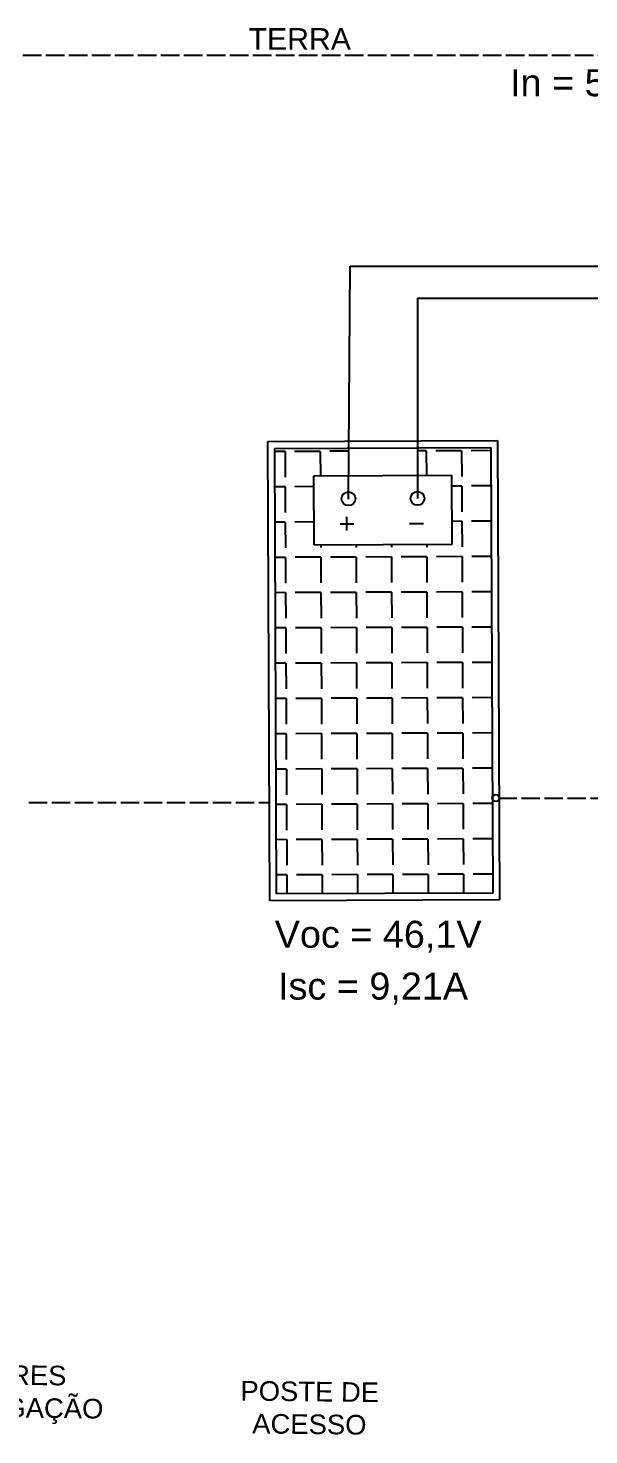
# Model space of a CAD drawing. Header units: millimetres. Extents: x 3165 to 8716, y -1118 to 2802.
# Drawn here: x 4260 to 4625, y 813 to 1732 of the extents above; entities that cross this region are included whole.
import ezdxf

# ---------------------------------------------------------------- set-up
doc = ezdxf.new("R2010")
doc.units = ezdxf.units.MM
doc.linetypes.add('ACAD_ISO02W100', pattern=[15, 12, -3])
doc.layers.add('1', color=7, linetype='Continuous')
doc.layers.add('TERRA', color=3, linetype='ACAD_ISO02W100')
doc.layers.add('TEXTO 1', color=7, linetype='Continuous', lineweight=25)
doc.styles.get("Standard").update_dxf_attribs({"font": 'arial.ttf'})

msp = doc.modelspace()

# ---------------------------------------------------------------- linework, layer by layer
for p, q in [((4468.63, 1423.98), (4469.75, 1576.03)), ((4469.75, 1576.03), (4795.29, 1576.03)), ((4513.74, 1555.33), (4806.02, 1555.33)), ((4513.74, 1555.33), (4513.74, 1424.43))]:
    msp.add_line(p, q)
at = {"layer": '1'}
for p, q in [((4416.1, 1461.6), (4566, 1462.24)), ((4417.38, 1161.8), (4416.1, 1461.6)), ((4566, 1462.24), (4567.28, 1162.44)), ((4420.62, 1457.12), (4561.53, 1457.72)), ((4421.86, 1166.32), (4420.62, 1457.12)), ((4561.53, 1457.72), (4562.76, 1166.92)), ((4446.18, 1439.24), (4536.12, 1439.62)), ((4446.37, 1394.27), (4446.18, 1439.24)), ((4536.31, 1394.65), (4536.12, 1439.62)), ((4463.23, 1407.96), (4472.22, 1407.99)), ((4467.74, 1403.48), (4467.7, 1412.47)), ((4508.59, 1408.15), (4517.59, 1408.19)), ((4446.37, 1394.27), (4536.31, 1394.65)), ((4562.76, 1166.92), (4421.86, 1166.32)), ((4567.28, 1162.44), (4417.38, 1161.8))]:
    msp.add_line(p, q, dxfattribs=at)
at = {"layer": '1', "linetype": 'Continuous'}
for p, q in [((4427.32, 1455.15), (4420.63, 1455.13)), ((4427.32, 1455.15), (4427.39, 1438.4)), ((4450.35, 1455.25), (4433.6, 1455.18)), ((4450.35, 1455.25), (4450.42, 1439.26)), ((4468.6, 1455.33), (4456.64, 1455.28)), ((4519.46, 1455.55), (4513.57, 1455.52)), ((4519.46, 1455.55), (4519.53, 1439.55)), ((4542.49, 1455.64), (4525.74, 1455.57)), ((4542.49, 1455.64), (4542.56, 1438.89)), ((4561.53, 1455.72), (4548.78, 1455.67)), ((4542.59, 1432.61), (4536.15, 1432.58)), ((4542.59, 1432.61), (4542.66, 1415.86)), ((4561.63, 1432.69), (4548.87, 1432.64)), ((4427.42, 1432.12), (4420.73, 1432.09)), ((4427.42, 1432.12), (4427.49, 1415.37)), ((4446.21, 1432.2), (4433.7, 1432.15)), ((4427.51, 1409.08), (4420.83, 1409.06)), ((4427.51, 1409.08), (4427.59, 1392.33)), ((4446.31, 1409.16), (4433.8, 1409.11)), ((4542.69, 1409.57), (4536.25, 1409.55)), ((4542.69, 1409.57), (4542.76, 1392.82)), ((4561.73, 1409.65), (4548.97, 1409.6)), ((4450.61, 1394.29), (4450.62, 1392.43)), ((4473.65, 1394.39), (4473.66, 1392.53)), ((4496.68, 1394.49), (4496.69, 1392.63)), ((4519.72, 1394.58), (4519.73, 1392.72)), ((4561.83, 1386.62), (4549.07, 1386.57)), ((4427.61, 1386.05), (4420.92, 1386.02)), ((4427.61, 1386.05), (4427.68, 1369.3)), ((4450.65, 1386.15), (4433.89, 1386.08)), ((4450.65, 1386.15), (4450.72, 1369.39)), ((4473.68, 1386.25), (4456.93, 1386.17)), ((4473.68, 1386.25), (4473.75, 1369.49)), ((4496.72, 1386.34), (4479.96, 1386.27)), ((4496.72, 1386.34), (4496.79, 1369.59)), ((4519.75, 1386.44), (4503, 1386.37)), ((4519.75, 1386.44), (4519.82, 1369.69)), ((4542.79, 1386.54), (4526.03, 1386.47)), ((4542.79, 1386.54), (4542.86, 1369.79)), ((4427.71, 1363.01), (4421.02, 1362.99)), ((4427.71, 1363.01), (4427.78, 1346.26)), ((4450.74, 1363.11), (4433.99, 1363.04)), ((4450.74, 1363.11), (4450.82, 1346.36)), ((4473.78, 1363.21), (4457.03, 1363.14)), ((4473.78, 1363.21), (4473.85, 1346.46)), ((4496.82, 1363.31), (4480.06, 1363.24)), ((4496.82, 1363.31), (4496.89, 1346.56)), ((4519.85, 1363.41), (4503.1, 1363.33)), ((4519.85, 1363.41), (4519.92, 1346.65)), ((4542.89, 1363.5), (4526.13, 1363.43)), ((4542.89, 1363.5), (4542.96, 1346.75)), ((4561.93, 1363.58), (4549.17, 1363.53)), ((4427.81, 1339.98), (4421.12, 1339.95)), ((4427.81, 1339.98), (4427.88, 1323.23)), ((4450.84, 1340.08), (4434.09, 1340.01)), ((4450.84, 1340.08), (4450.91, 1323.32)), ((4473.88, 1340.17), (4457.13, 1340.1)), ((4473.88, 1340.17), (4473.95, 1323.42)), ((4496.91, 1340.27), (4480.16, 1340.2)), ((4496.91, 1340.27), (4496.98, 1323.52)), ((4519.95, 1340.37), (4503.2, 1340.3)), ((4519.95, 1340.37), (4520.02, 1323.62)), ((4542.98, 1340.47), (4526.23, 1340.4)), ((4542.98, 1340.47), (4543.05, 1323.72)), ((4562.02, 1340.55), (4549.27, 1340.5)), ((4427.91, 1316.94), (4421.22, 1316.92)), ((4427.91, 1316.94), (4427.98, 1300.19)), ((4450.94, 1317.04), (4434.19, 1316.97)), ((4450.94, 1317.04), (4451.01, 1300.29)), ((4473.98, 1317.14), (4457.22, 1317.07)), ((4473.98, 1317.14), (4474.05, 1300.39)), ((4497.01, 1317.24), (4480.26, 1317.17)), ((4497.01, 1317.24), (4497.08, 1300.49)), ((4520.05, 1317.34), (4503.29, 1317.26)), ((4520.05, 1317.34), (4520.12, 1300.58)), ((4543.08, 1317.43), (4526.33, 1317.36)), ((4543.08, 1317.43), (4543.15, 1300.68)), ((4562.12, 1317.51), (4549.36, 1317.46)), ((4428, 1293.91), (4421.32, 1293.88)), ((4428, 1293.91), (4428.07, 1277.16)), ((4451.04, 1294.01), (4434.29, 1293.94)), ((4451.04, 1294.01), (4451.11, 1277.25)), ((4474.07, 1294.1), (4457.32, 1294.03)), ((4474.07, 1294.1), (4474.15, 1277.35)), ((4497.11, 1294.2), (4480.36, 1294.13)), ((4497.11, 1294.2), (4497.18, 1277.45)), ((4520.14, 1294.3), (4503.39, 1294.23)), ((4520.14, 1294.3), (4520.22, 1277.55)), ((4543.18, 1294.4), (4526.43, 1294.33)), ((4543.18, 1294.4), (4543.25, 1277.65)), ((4562.22, 1294.48), (4549.46, 1294.43)), ((4428.1, 1270.87), (4421.41, 1270.85)), ((4428.1, 1270.87), (4428.17, 1254.12)), ((4451.14, 1270.97), (4434.38, 1270.9)), ((4451.14, 1270.97), (4451.21, 1254.22)), ((4474.17, 1271.07), (4457.42, 1271)), ((4474.17, 1271.07), (4474.24, 1254.32)), ((4497.21, 1271.17), (4480.45, 1271.1)), ((4497.21, 1271.17), (4497.28, 1254.41)), ((4520.24, 1271.27), (4503.49, 1271.19)), ((4520.24, 1271.27), (4520.31, 1254.51)), ((4543.28, 1271.36), (4526.52, 1271.29)), ((4543.28, 1271.36), (4543.35, 1254.61)), ((4562.32, 1271.44), (4549.56, 1271.39)), ((4428.2, 1247.84), (4421.51, 1247.81)), ((4428.2, 1247.84), (4428.27, 1231.09)), ((4451.23, 1247.94), (4434.48, 1247.87)), ((4451.23, 1247.94), (4451.31, 1231.18)), ((4474.27, 1248.03), (4457.52, 1247.96)), ((4474.27, 1248.03), (4474.34, 1231.28)), ((4497.3, 1248.13), (4480.55, 1248.06)), ((4497.3, 1248.13), (4497.38, 1231.38)), ((4520.34, 1248.23), (4503.59, 1248.16)), ((4520.34, 1248.23), (4520.41, 1231.48)), ((4543.37, 1248.33), (4526.62, 1248.26)), ((4543.37, 1248.33), (4543.45, 1231.58)), ((4562.42, 1248.41), (4549.66, 1248.36)), ((4428.3, 1224.8), (4421.61, 1224.78)), ((4428.3, 1224.8), (4428.37, 1208.05)), ((4451.33, 1224.9), (4434.58, 1224.83)), ((4451.33, 1224.9), (4451.4, 1208.15)), ((4474.37, 1225), (4457.61, 1224.93)), ((4474.37, 1225), (4474.44, 1208.25)), ((4497.4, 1225.1), (4480.65, 1225.03)), ((4497.4, 1225.1), (4497.47, 1208.34)), ((4520.44, 1225.2), (4503.68, 1225.12)), ((4520.44, 1225.2), (4520.51, 1208.44)), ((4543.47, 1225.29), (4526.72, 1225.22)), ((4543.47, 1225.29), (4543.54, 1208.54)), ((4562.51, 1225.37), (4549.76, 1225.32)), ((4428.4, 1201.77), (4421.71, 1201.74)), ((4428.4, 1201.77), (4428.47, 1185.02)), ((4451.43, 1201.87), (4434.68, 1201.8)), ((4451.43, 1201.87), (4451.5, 1185.11)), ((4474.47, 1201.96), (4457.71, 1201.89)), ((4474.47, 1201.96), (4474.54, 1185.21)), ((4497.5, 1202.06), (4480.75, 1201.99)), ((4497.5, 1202.06), (4497.57, 1185.31)), ((4520.54, 1202.16), (4503.78, 1202.09)), ((4520.54, 1202.16), (4520.61, 1185.41)), ((4543.57, 1202.26), (4526.82, 1202.19)), ((4543.57, 1202.26), (4543.64, 1185.51)), ((4562.61, 1202.34), (4549.85, 1202.29)), ((4428.49, 1178.73), (4421.8, 1178.71)), ((4428.49, 1178.73), (4428.55, 1166.35)), ((4451.53, 1178.83), (4434.78, 1178.76)), ((4451.53, 1178.83), (4451.58, 1166.44)), ((4474.56, 1178.93), (4457.81, 1178.86)), ((4474.56, 1178.93), (4474.62, 1166.54)), ((4497.6, 1179.03), (4480.85, 1178.96)), ((4497.6, 1179.03), (4497.65, 1166.64)), ((4520.63, 1179.13), (4503.88, 1179.05)), ((4520.63, 1179.13), (4520.69, 1166.74)), ((4543.67, 1179.22), (4526.92, 1179.15)), ((4543.67, 1179.22), (4543.72, 1166.83)), ((4562.71, 1179.3), (4549.95, 1179.25))]:
    msp.add_line(p, q, dxfattribs=at)
at = {"layer": '1'}
for centre, radius in [((4468.73, 1424.35), 4.5), ((4513.7, 1424.54), 4.5), ((4564.75, 1229), 2.25)]:
    msp.add_circle(centre, radius, dxfattribs=at)
at = {"layer": 'TERRA'}
for p, q in [((3896.42, 1713.92), (4847.01, 1713.92)), ((4260.15, 1226.09), (4416.26, 1226.09)), ((4566.57, 1228.82), (4635.73, 1228.82))]:
    msp.add_line(p, q, dxfattribs=at)

# ---------------------------------------------------------------- texts
at = {"char_height": 17.636, "attachment_point": 1}
for s, width, heights, insert in [('In = 5,45A', 129.1594, [22.07], (4574.09, 1704.69)), ('Voc = 46,1V', 141.4916, [44.1], (4420.61, 1148.83)), ('Isc = 9,21A', 141.031, [21.19], (4422.78, 1115.01))]:
    msp.add_mtext_dynamic_manual_height_columns(s, width=width, gutter_width=12.5, heights=heights, dxfattribs=dict(at, insert=insert))
at = {"layer": '1', "linetype": 'Continuous'}
msp.add_text('TERRA', height=14.109, dxfattribs=at).set_placement((4403.54, 1717.41))
at = {"layer": 'TEXTO 1', "linetype": 'ACAD_ISO02W100', "char_height": 12.8, "attachment_point": 3, "rotation": 359.32931}
for s, insert, width in [('\\pxqc;CONDUTORES\\PRAMAL DE LIGAÇÃO', (4357.94, 857.44), 273.3383), ('\\pxqc;POSTE DE\\PACESSO', (4530.06, 846.92), 173.0661)]:
    msp.add_mtext(s, dxfattribs=dict(at, insert=insert, width=width))

doc.saveas('drawing.dxf')
